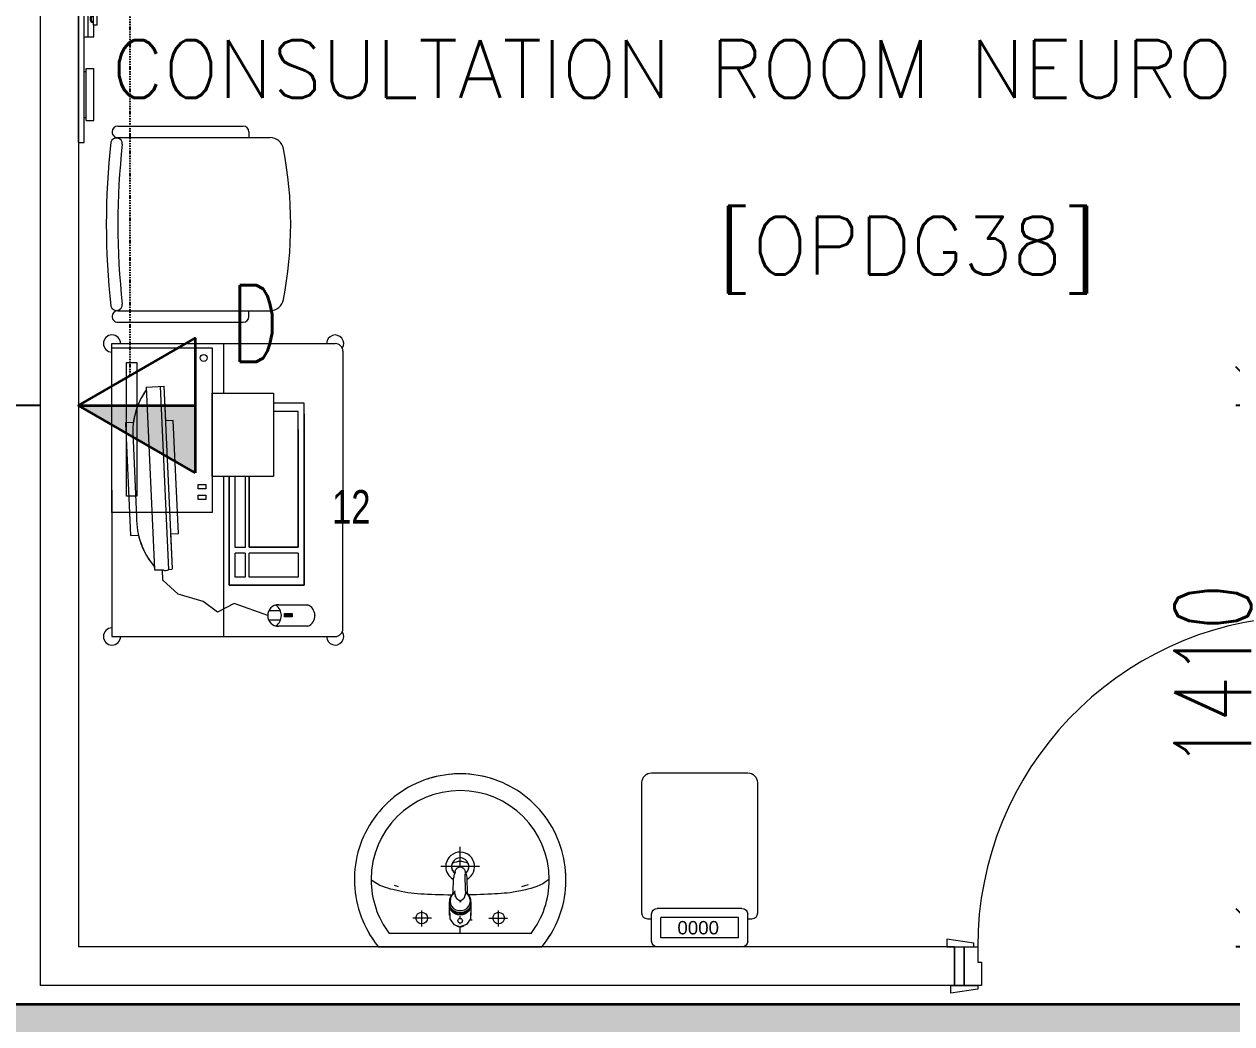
# Model space of a CAD drawing. Header units: inches. Extents: x -12418 to 57169, y -29325 to 19878.
# Drawn here: x 37808 to 40947, y -7047 to -4448 of the extents above; entities that cross this region are included whole.
import ezdxf

# ---------------------------------------------------------------- set-up
doc = ezdxf.new("R2010")
doc.units = ezdxf.units.IN
doc.header["$LTSCALE"] = 25
doc.header["$MEASUREMENT"] = 0
doc.linetypes.add('DASHDOT', pattern=[25.4, 12.7, -6.35, 0, -6.35])
doc.layers.get('0').update_dxf_attribs({"color": 8})
doc.layers.get('Defpoints').update_dxf_attribs({"color": 8})
for name, color, linetype, lineweight in [('00-Ground Floor$0$72_EGR_BASE_TEXT', 252, 'Continuous', 5), ('00-Ground Floor$0$72_EGR_EQP_TAG', 142, 'Continuous', 5), ('00-Ground Floor$0$LOADING', 253, 'Continuous', 5), ('00-Ground Floor$0$P-SANR-FIXT', 6, 'Continuous', 18), ('00-Ground Floor$0$P-SANR-FIXT-1', 6, 'Continuous', 13), ('00-Ground Floor$0$Walls', 251, 'Continuous', 5), ('00-Ground Floor$0$Wooden Joinery', 251, 'Continuous', 5), ('E-LITE-CLNG-CNDT', 6, 'DASHDOT', 35), ('T-CABL-TRAY', 60, 'Continuous', 35), ('T-DATA-CLNG-COND', 51, 'DASHDOT', 25), ('T-DATA-DEVC-TYPE', 2, 'Continuous', 25), ('T-DATA-DIM', 251, 'DASHDOT', 25), ('T-DATA-WALL @ 100', 33, 'Continuous', 35)]:
    doc.layers.add(name, color=color, linetype=linetype, lineweight=lineweight)
doc.styles.add('00-Ground Floor$0$SIMPLEX', font='SIMPLEX.shx', dxfattribs={"height": 150})
doc.styles.add('00-Ground Floor$0$Standard', font='arial.ttf')
doc.styles.add('00-Ground Floor$0$X3G_ENTITY_257CFD', font='swisscl.ttf', dxfattribs={"height": 200})
doc.styles.add('DC_Simplex', font='SIMPLEX.shx', dxfattribs={"width": 0.7})
doc.dimstyles.new('DevCad-MM', dxfattribs={"dimscale": 0.01, "dimtxt": 2, "dimasz": 2, "dimexe": 1, "dimexo": 1, "dimgap": 0.6, "dimtad": 1, "dimdec": 0, "dimrnd": 10, "dimzin": 1, "dimdsep": 46, "dimtxsty": 'DC_Simplex', "dimblk1": 'OBLIQUE', "dimblk2": 'OBLIQUE', "dimsah": 1, "dimcen": 3, "dimclrd": 256, "dimclre": 256, "dimclrt": 45, "dimadec": 0, "dimazin": 0, "dimtfac": 1, "dimtdec": 0, "dimtix": 1, "dimtmove": 2, "dimatfit": 2, "dimldrblk": 'OBLIQUE', "dimfxl": 1, "dimtolj": 1, "dimtzin": 0, "dimarcsym": 0})

# ---------------------------------------------------------------- blocks, each defined once
blk = doc.blocks.new('00-Ground Floor$0$A$C72370EFE')
at = {"layer": '00-Ground Floor$0$Wooden Joinery'}
for p, q in [((-0.01, -0.03), (-0.01, -0.07)), ((0, -0.03), (-0.01, -0.03)), ((0.04, -0.03), (0.05, -0.03)), ((0.05, -0.03), (0.05, -0.07)), ((-0.01, -0.04), (-0.02, -0.04)), ((-0.01, -0.06), (-0.02, -0.06)), ((0.05, -0.04), (0.06, -0.04)), ((0.05, -0.06), (0.06, -0.06)), ((-0.05, -0.07), (-0.05, -0.16)), ((-0.03, -0.07), (-0.03, -0.16)), ((0, -0.07), (-0.01, -0.07)), ((0.04, -0.07), (0.05, -0.07)), ((0.07, -0.07), (0.07, -0.16)), ((0.09, -0.07), (0.09, -0.16)), ((-0.01, -0.17), (-0.02, -0.17)), ((-0.01, -0.17), (-0.01, -0.19)), ((0.05, -0.17), (0.06, -0.17)), ((0.05, -0.17), (0.05, -0.19)), ((-0.01, -0.19), (-0.02, -0.19)), ((0.05, -0.19), (0.06, -0.19))]:
    blk.add_line(p, q, dxfattribs=at)
for centre, radius, start, end in [((-0.02, -0.07), 0.03, 90, 180), ((-0.02, -0.07), 0.01, 90, 180), ((0.06, -0.07), 0.03, 0, 90), ((0.06, -0.07), 0.01, 0, 90), ((-0.02, -0.16), 0.03, 180, 270), ((-0.02, -0.16), 0.01, 180, 270), ((0.06, -0.16), 0.01, 270, 0), ((0.06, -0.16), 0.03, 270, 0)]:
    blk.add_arc(centre, radius, start, end, dxfattribs=at)
blk = doc.blocks.new('00-Ground Floor$0$A$C5DAD61B4')
at = {"layer": '00-Ground Floor$0$Wooden Joinery'}
for points in [[(80, 959.1), (80, 969.1), (10, 979.1), (10, 959.1)], [(940, 959.1), (940, 969.1), (1010, 979.1), (1010, 959.1)], [(70, 859.1), (70, 849.1), (0, 839.1), (0, 859.1)], [(120, 859.1), (120, 0), (80, 0), (80, 859.1)], [(950, 859.1), (950, 849.1), (1020, 839.1), (1020, 859.1)]]:
    blk.add_lwpolyline(points, close=True, dxfattribs=at)
for points in [[(45, 859.1), (45, 959.1), (20, 959.1), (20, 859.1), (45, 859.1)], [(45, 859.1), (80, 859.1), (80, 899.1), (90, 899.1), (90, 959.1), (45, 959.1), (45, 859.1)], [(975, 859.1), (940, 859.1), (940, 899.1), (930, 899.1), (930, 959.1), (975, 959.1), (975, 859.1)], [(975, 859.1), (975, 959.1), (1000, 959.1), (1000, 859.1), (975, 859.1)]]:
    blk.add_lwpolyline(points, dxfattribs=at)
blk.add_arc((80, 859.1), 860, 272.666, 0, dxfattribs=at)
at = {"layer": '00-Ground Floor$0$Wooden Joinery', "xscale": 999.9999999998854, "yscale": 999.9999999998854, "zscale": 999.9999999998854, "rotation": 180}
blk.add_blockref('00-Ground Floor$0$A$C72370EFE', (120, 0), dxfattribs=at)
blk = doc.blocks.new('00-Ground Floor$0$GF21016-P')
at = {"layer": '00-Ground Floor$0$LOADING', "extrusion": (-1.24384e-09, -1.20261e-09, -1)}
for p, q in [((0.0128, 0.0179), (0.0128, 0.4136)), ((0.4628, 0.0179), (0.4628, 0.4136)), ((-0.0022, 0.3585), (0.0128, 0.3585)), ((0.4778, 0.3585), (0.4628, 0.3585)), ((-0.0172, 0.0179), (-0.0172, 0.3435)), ((0.4928, 0.0179), (0.4928, 0.3435)), ((0.4778, 0.0029), (0.4778, 0.0029))]:
    blk.add_line(p, q, dxfattribs=at)
for centre, radius, start, end in [((-0.2378, -0.5362), 1.0036, 78.7568, 101.2432), ((-0.0478, 0.4136), 0.035, 0, 80.6557), ((-0.4278, 0.4136), 0.035, 99.3443, 180), ((0.0022, 0.3435), 0.015, 0, 90), ((-0.4778, 0.3435), 0.015, 90, 180), ((0.0022, 0.0179), 0.015, 270, 0), ((0.0022, 0.0179), 0.015, 180, 270), ((-0.0284, 0.0145), 0.015, 284.3864, 95.5209), ((-0.2378, 1.8734), 1.8855, 263.5119, 276.4881), ((-0.2378, 1.8928), 1.8749, 263.6341, 276.3659), ((-0.4471, 0.0145), 0.015, 84.4791, 255.6136), ((-0.4778, 0.0179), 0.015, 270, 0), ((-0.4778, 0.0179), 0.015, 180, 270)]:
    blk.add_arc(centre, radius, start, end, dxfattribs=at)
blk = doc.blocks.new('00-Ground Floor$0$FP_138-161_A_00_GFL_-0_080_Einreichung_Grundrisse_100')
at = {"layer": '00-Ground Floor$0$P-SANR-FIXT'}
blk.add_line((-0.0044, -0.0019), (-0.0045, -0.0021), dxfattribs=at)
at = {"layer": '00-Ground Floor$0$P-SANR-FIXT', "flags": 128}
blk.add_lwpolyline([(-0.0057, -0.0037), (-0.0058, -0.0039), (-0.006, -0.004)], dxfattribs=at)
blk = doc.blocks.new('00-Ground Floor$0$FP_139-161_A_00_GFL_-0_080_Einreichung_Grundrisse_100')
at = {"layer": '00-Ground Floor$0$P-SANR-FIXT'}
blk.add_line((0.0045, -0.0022), (0.0044, -0.002), dxfattribs=at)
at = {"layer": '00-Ground Floor$0$P-SANR-FIXT', "flags": 128}
blk.add_lwpolyline([(0.006, -0.004), (0.0059, -0.0039), (0.0057, -0.0038)], dxfattribs=at)
blk = doc.blocks.new('00-Ground Floor$0$IS_Ceraplus_B8204_BIM_BG _1_ - B8204AA - CERAPLUS single lever basin mixer with pop-up waste-V137-161_A_00_GFL_-0_080_Einreichung_Grundrisse_100')
at = {"layer": '00-Ground Floor$0$P-SANR-FIXT-1'}
h = blk.add_hatch(dxfattribs=at)
h.set_pattern_fill('FP_26', color=256, style=0, pattern_type=2)
h.set_pattern_definition([(225, (0.009, 0), (0.010607, -0.010607), []), (315, (0.009, 0), (0.010607, 0.010607), [])])
h.paths.add_polyline_path([(0.0056, -0.002), (0.0058, -0.0024), (0.0058, -0.0021)])
h.paths.add_polyline_path([(0.007, -0.0039), (0.0088, -0.0045), (0.0084, -0.0043)])
at = {"layer": '00-Ground Floor$0$LOADING'}
for p, q in [((-0.028, 0), (-0.028, -0.0281)), ((-0.0262, -0.0282), (-0.0263, -0.0287)), ((0.0263, -0.0287), (0.0262, -0.0282)), ((0.0262, -0.0293), (0.0263, -0.0287)), ((0.028, -0.0281), (0.028, 0)), ((-0.0274, -0.0337), (-0.0271, -0.0392)), ((-0.0137, -0.0512), (-0.0129, -0.0517)), ((0.0124, -0.052), (0.0133, -0.0515)), ((0.0185, -0.0618), (0.019, -0.0539)), ((0.019, -0.0539), (0.0188, -0.0561)), ((0.0271, -0.0392), (0.0274, -0.0337)), ((0.014, -0.0647), (0.0133, -0.1077))]:
    blk.add_line(p, q, dxfattribs=at)
at = {"layer": '00-Ground Floor$0$LOADING', "flags": 128}
for points in [[(-0.0272, -0.0069), (-0.0266, 0.009), (-0.0165, 0.0236), (0, 0.0291)], [(0.0272, -0.0069), (0.0266, 0.009), (0.0165, 0.0236), (0, 0.0291)], [(-0.0176, -0.0568), (-0.0224, -0.0513), (-0.0254, -0.0448), (-0.0264, -0.0376), (-0.0253, -0.0305), (-0.0222, -0.024), (-0.0172, -0.0186), (-0.0109, -0.0147), (-0.0037, -0.0127), (0.0037, -0.0127), (0.0109, -0.0147), (0.0172, -0.0186), (0.0222, -0.024), (0.0253, -0.0305), (0.0264, -0.0376), (0.0254, -0.0448), (0.0224, -0.0513), (0.0176, -0.0568)], [(-0.0271, -0.0393), (-0.027, -0.0403), (-0.0269, -0.0414), (-0.0267, -0.0424), (-0.0265, -0.0434), (-0.0262, -0.0444), (-0.0259, -0.0454), (-0.0255, -0.0464), (-0.0252, -0.0474), (-0.0247, -0.0484), (-0.0243, -0.0493), (-0.0238, -0.0502), (-0.0232, -0.0511), (-0.0226, -0.052), (-0.022, -0.0529), (-0.0214, -0.0537), (-0.0207, -0.0545), (-0.0199, -0.0553), (-0.0192, -0.0561), (-0.0184, -0.0568), (-0.0176, -0.0575), (-0.0173, -0.0577)], [(-0.019, -0.0539), (-0.0185, -0.0615), (-0.0185, -0.0618)], [(-0.0162, -0.0579), (-0.0156, -0.058), (-0.0151, -0.0581), (-0.0146, -0.0583), (-0.0142, -0.0586), (-0.0139, -0.0588), (-0.0138, -0.0591)], [(-0.0138, -0.0591), (-0.0139, -0.0612), (-0.014, -0.0633)], [(0.0138, -0.0591), (0.0139, -0.0588), (0.0142, -0.0586), (0.0146, -0.0583), (0.0151, -0.0581), (0.0156, -0.058), (0.0162, -0.0579)], [(0.014, -0.0633), (0.0139, -0.0612), (0.0138, -0.0591)], [(0.0171, -0.0578), (0.0174, -0.0575), (0.0176, -0.0568)], [(0.0173, -0.0577), (0.0181, -0.057), (0.0189, -0.0563), (0.0197, -0.0556), (0.0204, -0.0548), (0.0211, -0.054), (0.0218, -0.0532), (0.0224, -0.0523), (0.023, -0.0514), (0.0236, -0.0505), (0.0241, -0.0496), (0.0246, -0.0487), (0.025, -0.0477), (0.0254, -0.0467), (0.0258, -0.0458), (0.0261, -0.0448), (0.0264, -0.0437), (0.0266, -0.0427), (0.0268, -0.0417), (0.027, -0.0407), (0.0271, -0.0396), (0.0271, -0.0393)], [(-0.0181, -0.0728), (-0.0177, -0.083), (-0.0172, -0.0938)], [(0.0172, -0.0938), (0.0177, -0.083), (0.0181, -0.0728)], [(0.0184, -0.0651), (0.0184, -0.0652), (0.0184, -0.0652), (0.0184, -0.0652), (0.0184, -0.0654), (0.0184, -0.0655)], [(-0.0129, -0.1142), (-0.0124, -0.1161), (-0.0118, -0.1179), (-0.0109, -0.1197), (-0.0098, -0.1214), (-0.0084, -0.123), (-0.0067, -0.1244), (-0.0047, -0.1255), (-0.0025, -0.1263), (0, -0.1266)], [(0, -0.1266), (0.0025, -0.1263), (0.0047, -0.1255), (0.0067, -0.1244), (0.0084, -0.123), (0.0098, -0.1214), (0.0109, -0.1197), (0.0118, -0.1179), (0.0124, -0.1161), (0.0129, -0.1142)]]:
    blk.add_lwpolyline(points, dxfattribs=at)
at = {"layer": '00-Ground Floor$0$LOADING'}
for centre, radius, start, end in [((0, 0.0135), 0.00603, 0, 180), ((0, 0.0135), 0.00603, 180, 0), ((-0.009, 0), 0.005, 300, 315), ((0.009, 0), 0.005, 225, 240)]:
    blk.add_arc(centre, radius, start, end, dxfattribs=at)
for centre, major_axis, start_param, end_param in [((0, -0.0281), (-0.028, 0), 4.712389, 6.47291), ((0, -0.0287), (0.0267, 0), 1.570796, 3.036556), ((0, -0.0287), (0.0263, 0), 2.625648, 2.791756), ((0, -0.0287), (-0.0263, 0), 4.712389, 5.759587), ((0, -0.0281), (0.028, 0), 6.093357, 7.853982), ((0, -0.0287), (0.0267, 0), 0.105099, 1.570796), ((0, -0.0287), (0.0262, 0), 0.523599, 1.570796), ((0, -0.0287), (0.0262, 0), 0.349919, 0.515945), ((0, -0.0321), (0.0275, 0), 3.141823, 3.202701), ((0, -0.0321), (0.0275, 0), 3.239313, 3.439417), ((0, -0.0281), (0.028, 0), 3.371221, 3.483334), ((0, -0.0312), (0.0248, 0), 4.111947, 4.191073), ((0, -0.0281), (0.028, 0), 4.202431, 4.259552), ((0, -0.0287), (0.0263, 0), 4.169225, 4.2325), ((0, -0.0281), (0.028, 0), 5.172057, 5.222265), ((0, -0.0287), (0.0267, 0), 6.059374, 6.108652), ((0, -0.0321), (0.0275, 0), 5.985527, 6.185455), ((0, -0.0281), (0.028, 0), 5.94107, 6.05344), ((0, -0.0321), (0.0275, 0), 6.222066, 6.282955)]:
    blk.add_ellipse(centre, major_axis=major_axis, ratio=0.961262, start_param=start_param, end_param=end_param, dxfattribs=at)
for points, knots in [([(-0.0215, -0.0162), (-0.0216, -0.0163), (-0.0219, -0.0167), (-0.0227, -0.0177), (-0.0238, -0.0192), (-0.0249, -0.0211), (-0.0258, -0.0231), (-0.0266, -0.0253), (-0.0273, -0.0282), (-0.0275, -0.0305), (-0.0275, -0.0321)], [0.7859035, 0.7859035, 0.7859035, 0.7859035, 0.7916667, 0.8055556, 0.8333333, 0.8611111, 0.8888889, 0.9166667, 0.9444444, 1, 1, 1, 1]), ([(0.021, -0.0157), (0.0208, -0.0154), (0.0203, -0.0149), (0.0192, -0.0139), (0.0177, -0.0127), (0.0161, -0.0117), (0.0148, -0.0109), (0.0138, -0.0104), (0.0127, -0.0099), (0.0113, -0.0093), (0.0087, -0.0084), (0.0048, -0.0075), (0, -0.0071), (-0.0048, -0.0075), (-0.0087, -0.0084), (-0.0113, -0.0093), (-0.0127, -0.0099), (-0.0138, -0.0104), (-0.0148, -0.0109), (-0.0161, -0.0117), (-0.0177, -0.0127), (-0.0191, -0.0139), (-0.0202, -0.0149), (-0.0208, -0.0154), (-0.021, -0.0157)], [0.2222222, 0.2222222, 0.2222222, 0.2222222, 0.2361111, 0.25, 0.2777778, 0.3055556, 0.3194444, 0.3333333, 0.3472222, 0.3611111, 0.3888889, 0.4444444, 0.5, 0.5555556, 0.6111111, 0.6388889, 0.6527778, 0.6666667, 0.6805556, 0.6944444, 0.7222222, 0.75, 0.7638889, 0.7777778, 0.7777778, 0.7777778, 0.7777778]), ([(0.0275, -0.0321), (0.0275, -0.0305), (0.0273, -0.0282), (0.0266, -0.0253), (0.0258, -0.0231), (0.0249, -0.0211), (0.0238, -0.0192), (0.0227, -0.0177), (0.0219, -0.0167), (0.0216, -0.0163), (0.0215, -0.0162)], [0, 0, 0, 0, 0.0555556, 0.0833333, 0.1111111, 0.1388889, 0.1666667, 0.1944444, 0.2083333, 0.2142181, 0.2142181, 0.2142181, 0.2142181]), ([(-0.0188, -0.0538), (-0.0188, -0.0547), (-0.0186, -0.0582), (-0.0185, -0.0619), (-0.0184, -0.0646)], [0.6724021, 0.6724021, 0.6724021, 0.6724021, 0.75, 1, 1, 1, 1]), ([(-0.0162, -0.0579), (-0.0162, -0.0578), (-0.0163, -0.0578), (-0.0165, -0.0577), (-0.0166, -0.0575), (-0.0167, -0.0574), (-0.0169, -0.0573), (-0.017, -0.0572), (-0.0172, -0.0571), (-0.0173, -0.057), (-0.0175, -0.0569), (-0.0176, -0.0568)], [0, 0, 0, 0, 0.1, 0.2, 0.3, 0.4, 0.5, 0.6, 0.7, 0.8, 1, 1, 1, 1]), ([(-0.0148, -0.0587), (-0.015, -0.0586), (-0.0159, -0.0583), (-0.0167, -0.058), (-0.0172, -0.0578)], [0.8, 0.8, 0.8, 0.8, 0.85, 1, 1, 1, 1]), ([(0, -0.0378), (-0.0005, -0.038), (-0.0012, -0.0384), (-0.0021, -0.0389), (-0.0028, -0.0393), (-0.0035, -0.0397), (-0.0042, -0.04), (-0.0049, -0.0405), (-0.0055, -0.0409), (-0.0061, -0.0414), (-0.0067, -0.0419), (-0.0072, -0.0424), (-0.0078, -0.0429), (-0.0083, -0.0435), (-0.0088, -0.0441), (-0.0092, -0.0446), (-0.0096, -0.0452), (-0.01, -0.0459), (-0.0103, -0.0466), (-0.0105, -0.0472), (-0.0107, -0.0477), (-0.0108, -0.0481), (-0.0109, -0.0484), (-0.0111, -0.0489), (-0.0114, -0.0497), (-0.0118, -0.0509), (-0.0122, -0.0521), (-0.0124, -0.053), (-0.0126, -0.0537), (-0.0128, -0.0544), (-0.0129, -0.0552), (-0.0131, -0.0559), (-0.0132, -0.0566), (-0.0134, -0.0572), (-0.0136, -0.0581), (-0.0137, -0.0587), (-0.0138, -0.0591)], [0, 0, 0, 0, 0.055556, 0.083333, 0.111111, 0.138889, 0.166667, 0.194444, 0.222222, 0.25, 0.277778, 0.305556, 0.333333, 0.361111, 0.388889, 0.416667, 0.444444, 0.472222, 0.5, 0.527778, 0.541667, 0.555556, 0.569444, 0.583333, 0.611111, 0.666667, 0.722222, 0.75, 0.777778, 0.805556, 0.833333, 0.861111, 0.888889, 0.916667, 0.944444, 1, 1, 1, 1]), ([(0, -0.0357), (-0.0006, -0.0357), (-0.0013, -0.0357), (-0.002, -0.0357), (-0.0022, -0.0357)], [0, 0, 0, 0, 0.1, 0.1298359, 0.1298359, 0.1298359, 0.1298359]), ([(0.0022, -0.0357), (0.002, -0.0357), (0.0013, -0.0357), (0.0006, -0.0357), (0, -0.0357)], [0.8701578, 0.8701578, 0.8701578, 0.8701578, 0.9, 1, 1, 1, 1]), ([(0.0138, -0.0591), (0.0137, -0.0587), (0.0136, -0.0581), (0.0134, -0.0572), (0.0132, -0.0566), (0.0131, -0.0559), (0.0129, -0.0552), (0.0128, -0.0544), (0.0126, -0.0537), (0.0124, -0.053), (0.0122, -0.0521), (0.0118, -0.0509), (0.0114, -0.0497), (0.0111, -0.0489), (0.0109, -0.0484), (0.0108, -0.0481), (0.0107, -0.0477), (0.0105, -0.0472), (0.0103, -0.0466), (0.01, -0.0459), (0.0096, -0.0452), (0.0092, -0.0446), (0.0088, -0.0441), (0.0083, -0.0435), (0.0078, -0.0429), (0.0072, -0.0424), (0.0067, -0.0419), (0.0061, -0.0414), (0.0055, -0.0409), (0.0049, -0.0405), (0.0042, -0.04), (0.0035, -0.0397), (0.0028, -0.0393), (0.0021, -0.0389), (0.0012, -0.0384), (0.0005, -0.038), (0, -0.0378)], [0, 0, 0, 0, 0.055556, 0.083333, 0.111111, 0.138889, 0.166667, 0.194444, 0.222222, 0.25, 0.277778, 0.333333, 0.388889, 0.416667, 0.430556, 0.444444, 0.458333, 0.472222, 0.5, 0.527778, 0.555556, 0.583333, 0.611111, 0.638889, 0.666667, 0.694444, 0.722222, 0.75, 0.777778, 0.805556, 0.833333, 0.861111, 0.888889, 0.916667, 0.944444, 1, 1, 1, 1]), ([(0.0141, -0.0613), (0.0141, -0.0611), (0.0143, -0.0608), (0.0145, -0.0604), (0.0148, -0.06), (0.0151, -0.0596), (0.0153, -0.0594), (0.0155, -0.0592), (0.0156, -0.059), (0.0158, -0.0588), (0.016, -0.0587), (0.0163, -0.0585), (0.0165, -0.0583), (0.0166, -0.0582)], [0.3333333, 0.3333333, 0.3333333, 0.3333333, 0.4166667, 0.5, 0.5833333, 0.6666667, 0.7083333, 0.75, 0.7916667, 0.8333333, 0.875, 0.9166667, 1, 1, 1, 1]), ([(0.0176, -0.0568), (0.0175, -0.0569), (0.0173, -0.057), (0.0172, -0.0571), (0.017, -0.0572), (0.0169, -0.0573), (0.0167, -0.0574), (0.0166, -0.0575), (0.0165, -0.0577), (0.0163, -0.0578), (0.0162, -0.0578), (0.0162, -0.0579)], [0, 0, 0, 0, 0.2, 0.3, 0.4, 0.5, 0.6, 0.7, 0.8, 0.9, 1, 1, 1, 1]), ([(0.0184, -0.0646), (0.0185, -0.0619), (0.0186, -0.0582), (0.0188, -0.0547), (0.0188, -0.0538)], [0, 0, 0, 0, 0.25, 0.3275586, 0.3275586, 0.3275586, 0.3275586]), ([(-0.0131, -0.1116), (-0.0132, -0.1115), (-0.0135, -0.1109), (-0.0141, -0.1099), (-0.0147, -0.1086), (-0.0153, -0.1072), (-0.0159, -0.1053), (-0.0167, -0.1021), (-0.0171, -0.0992), (-0.0171, -0.0973)], [0.4856715, 0.4856715, 0.4856715, 0.4856715, 0.5, 0.55, 0.6, 0.65, 0.7, 0.8, 1, 1, 1, 1]), ([(-0.0132, -0.1091), (-0.0132, -0.1096), (-0.0132, -0.1103), (-0.0132, -0.1111), (-0.0132, -0.1115), (-0.0132, -0.1118), (-0.0131, -0.1122), (-0.0131, -0.1125), (-0.0131, -0.1128), (-0.0131, -0.1131), (-0.013, -0.1134), (-0.013, -0.1138), (-0.0129, -0.1141), (-0.0129, -0.1142)], [0.2, 0.2, 0.2, 0.2, 0.4, 0.5, 0.55, 0.6, 0.65, 0.7, 0.75, 0.8, 0.85, 0.9, 1, 1, 1, 1]), ([(0.0129, -0.1142), (0.0129, -0.1141), (0.013, -0.1138), (0.013, -0.1134), (0.0131, -0.1131), (0.0131, -0.1128), (0.0131, -0.1125), (0.0131, -0.1122), (0.0132, -0.1118), (0.0132, -0.1115), (0.0132, -0.1111), (0.0132, -0.1103), (0.0132, -0.1096), (0.0132, -0.1091)], [0, 0, 0, 0, 0.1, 0.15, 0.2, 0.25, 0.3, 0.35, 0.4, 0.45, 0.5, 0.6, 0.8, 0.8, 0.8, 0.8]), ([(0.0131, -0.1116), (0.0133, -0.1113), (0.0137, -0.1106), (0.0142, -0.1096), (0.0147, -0.1084), (0.0153, -0.1072), (0.0159, -0.1053), (0.0167, -0.1021), (0.0171, -0.0992), (0.0171, -0.0973)], [-0.5143371, -0.5143371, -0.5143371, -0.5143371, -0.475, -0.4375, -0.4, -0.35, -0.3, -0.2, 0, 0, 0, 0])]:
    blk.add_open_spline(points, degree=3, knots=knots, dxfattribs=at)
for points in [[(-0.0172, -0.0578), (-0.0171, -0.0578), (-0.0169, -0.058), (-0.0167, -0.0581), (-0.0166, -0.0582)], [(-0.0162, -0.0579), (-0.0162, -0.0579), (-0.0164, -0.0581), (-0.0165, -0.0582), (-0.0166, -0.0583), (-0.0166, -0.0582), (-0.0166, -0.0582)], [(-0.0166, -0.0582), (-0.0163, -0.0585), (-0.0156, -0.059), (-0.0148, -0.0599), (-0.0142, -0.0609), (-0.0139, -0.0617), (-0.0138, -0.0621)], [(0.0172, -0.0578), (0.0168, -0.0579), (0.0158, -0.0583), (0.0147, -0.0587), (0.0141, -0.059)], [(0.0166, -0.0582), (0.0166, -0.0582), (0.0166, -0.0583), (0.0165, -0.0582), (0.0164, -0.0581), (0.0162, -0.0579), (0.0162, -0.0579)], [(0.0166, -0.0582), (0.0167, -0.0582), (0.0168, -0.0581), (0.0169, -0.058), (0.0169, -0.058)], [(0.0169, -0.058), (0.017, -0.0579), (0.0171, -0.0579), (0.0171, -0.0578)], [(-0.0184, -0.0646), (-0.0183, -0.0659), (-0.0182, -0.0684), (-0.0181, -0.0709), (-0.0181, -0.0721)], [(-0.0172, -0.0938), (-0.0172, -0.0944), (-0.0172, -0.0956), (-0.0171, -0.0967), (-0.0171, -0.0973)], [(-0.014, -0.0633), (-0.014, -0.0633), (-0.014, -0.0633), (-0.014, -0.0633)], [(-0.014, -0.0646), (-0.014, -0.0644), (-0.014, -0.064), (-0.014, -0.0635), (-0.014, -0.0633)], [(0.014, -0.0633), (0.014, -0.0633), (0.014, -0.0633), (0.014, -0.0633)], [(0.014, -0.0633), (0.014, -0.0635), (0.014, -0.064), (0.014, -0.0644), (0.014, -0.0647)], [(0.0171, -0.0973), (0.0171, -0.0967), (0.0172, -0.0956), (0.0172, -0.0944), (0.0172, -0.0938)], [(0.0181, -0.0721), (0.0181, -0.0709), (0.0182, -0.0684), (0.0183, -0.0659), (0.0184, -0.0646)]]:
    blk.add_open_spline(points, degree=3, dxfattribs=at)
for name in ['00-Ground Floor$0$FP_138-161_A_00_GFL_-0_080_Einreichung_Grundrisse_100', '00-Ground Floor$0$FP_139-161_A_00_GFL_-0_080_Einreichung_Grundrisse_100']:
    blk.add_blockref(name, (0, 0), dxfattribs=at)
blk = doc.blocks.new('00-Ground Floor$0$_100_WB_KER_REN_55x45x18 - _100_WB_KER_REN_55x45x18-V63-161_A_00_GFL_-0_080_Einreichung_Grundrisse_100')
at = {"layer": '00-Ground Floor$0$LOADING'}
for p, q in [((-0.2075, 0.225), (-0.2075, 0.2227)), ((0.2074, 0.225), (-0.2074, 0.225)), ((0.2075, 0.2227), (0.2075, 0.225)), ((-0.1855, 0.1899), (0.1855, 0.1899)), ((0, 0.1899), (0, 0.1724)), ((-0.1, 0.172), (-0.1, 0.1303)), ((0, 0.1656), (0, 0.1628)), ((0.1, 0.172), (0.1, 0.1303)), ((-0.0744, 0.15), (-0.1234, 0.15)), ((-0.0259, 0.155), (-0.0315, 0.155)), ((0, 0.1509), (0, 0.1454)), ((0, 0.1422), (0, 0.1399)), ((0.026, 0.155), (0.0248, 0.155)), ((0.0744, 0.15), (0.1234, 0.15)), ((-0.1763, 0.0637), (-0.1598, 0.0692)), ((0.1605, 0.0691), (0.1707, 0.0656)), ((-0.05, 0.0161), (0.05, 0.0161)), ((0, 0.0168), (0, -0.0348))]:
    blk.add_line(p, q, dxfattribs=at)
at = {"layer": '00-Ground Floor$0$LOADING', "flags": 128}
for points in [[(-0.2121, 0.225), (-0.219, 0.2164), (-0.2254, 0.2075), (-0.2316, 0.1983), (-0.2373, 0.189), (-0.2427, 0.1794), (-0.2476, 0.1696), (-0.2522, 0.1596), (-0.2564, 0.1494), (-0.2602, 0.1391), (-0.2635, 0.1286), (-0.2665, 0.118), (-0.269, 0.1073), (-0.271, 0.0965), (-0.2727, 0.0856), (-0.2739, 0.0747), (-0.2747, 0.0637), (-0.275, 0.0527), (-0.275, 0.05)], [(0.275, 0.05), (0.2748, 0.061), (0.2741, 0.072), (0.273, 0.0829), (0.2715, 0.0938), (0.2695, 0.1046), (0.2671, 0.1154), (0.2643, 0.126), (0.261, 0.1365), (0.2574, 0.1469), (0.2533, 0.1571), (0.2488, 0.1671), (0.2439, 0.177), (0.2387, 0.1866), (0.233, 0.1961), (0.227, 0.2053), (0.2206, 0.2142), (0.2138, 0.2229), (0.2121, 0.225)], [(-0.275, 0.05), (-0.2748, 0.039), (-0.2741, 0.028), (-0.273, 0.0171), (-0.2715, 0.0062), (-0.2695, -0.0046), (-0.2671, -0.0154), (-0.2643, -0.026), (-0.261, -0.0365), (-0.2574, -0.0469), (-0.2533, -0.0571), (-0.2488, -0.0671), (-0.2439, -0.077), (-0.2387, -0.0866), (-0.233, -0.0961), (-0.227, -0.1053), (-0.2206, -0.1142), (-0.2138, -0.1229), (-0.2067, -0.1313), (-0.1993, -0.1395), (-0.1916, -0.1473), (-0.1836, -0.1548), (-0.1752, -0.162), (-0.1666, -0.1688), (-0.1577, -0.1753), (-0.1486, -0.1814), (-0.1392, -0.1872), (-0.1296, -0.1925), (-0.1198, -0.1975), (-0.1098, -0.2021), (-0.0996, -0.2063), (-0.0893, -0.2101), (-0.0788, -0.2135), (-0.0682, -0.2164), (-0.0575, -0.2189), (-0.0467, -0.221), (-0.0359, -0.2227), (-0.0249, -0.2239), (-0.014, -0.2246), (-0.003, -0.225), (0.008, -0.2249), (0.019, -0.2243), (0.03, -0.2234), (0.0409, -0.2219), (0.0517, -0.2201), (0.0625, -0.2178), (0.0731, -0.2151), (0.0837, -0.212), (0.0941, -0.2084), (0.1043, -0.2044), (0.1144, -0.2001), (0.1243, -0.1953), (0.1341, -0.1901), (0.1436, -0.1846), (0.1528, -0.1786), (0.1618, -0.1723), (0.1706, -0.1657), (0.1791, -0.1587), (0.1873, -0.1514), (0.1952, -0.1437), (0.2028, -0.1358), (0.21, -0.1275), (0.217, -0.119), (0.2236, -0.1101), (0.2298, -0.1011), (0.2356, -0.0918), (0.2411, -0.0822), (0.2462, -0.0725), (0.2509, -0.0625), (0.2552, -0.0524), (0.2591, -0.0421), (0.2626, -0.0317), (0.2656, -0.0211), (0.2683, -0.0104), (0.2705, 0.0003), (0.2722, 0.0112), (0.2736, 0.0221), (0.2745, 0.0331), (0.2749, 0.0441), (0.275, 0.05)]]:
    blk.add_lwpolyline(points, dxfattribs=at)
at = {"layer": '00-Ground Floor$0$LOADING'}
for centre in [(-0.1, 0.15), (0.1, 0.15)]:
    blk.add_circle(centre, 0.015, dxfattribs=at)
for centre, radius, start, end in [((0, 0.05), 0.275, 140.4788, 141.2381), ((0, 0.05), 0.275, 38.7619, 39.5212), ((0, 0.05), 0.275, 145.9324, 150.3591), ((0, 0.05), 0.2315, 142.8209, 180), ((0, 0.05), 0.2315, 0, 37.1791), ((0, 0.05), 0.275, 29.6409, 34.0676), ((0, 0.155), 0.0175, 54.0899, 125.9101), ((0, 0.155), 0.0175, 68.869, 83.8798), ((0, 0.155), 0.0175, 251.9463, 258.2346), ((0, 0.05), 0.275, 180, 183.6225), ((0, 0.05), 0.2315, 180, 0), ((0, 0.0161), 0.0375, 117.1305, 0), ((0, 0.0161), 0.0225, 129.5025, 0), ((0, 0.0161), 0.0225, 0, 51.4286), ((0, 0.0161), 0.0375, 0, 61.4146), ((0, 0.0161), 0.0225, 180, 193.3417), ((0, 0.0161), 0.0225, 197.0466, 201.508), ((0, 0.0161), 0.0225, 156.725, 162.0134), ((0, 0.05), 0.047, 243.4433, 296.5567), ((0, 0.0161), 0.0225, 138.0808, 143.3939), ((0, 0.0161), 0.0225, 36.616, 41.9265), ((0, 0.0161), 0.0225, 17.9887, 23.276), ((0, 0.0161), 0.0225, 338.492, 342.9534), ((0, 0.0161), 0.0225, 346.6583, 0), ((0, 0.05), 0.275, 307.6689, 312), ((0, 0.05), 0.275, 240, 245.6589), ((0, 0.05), 0.275, 252, 257.5535), ((0, 0.05), 0.275, 282.9241, 288), ((0, 0.05), 0.275, 264, 276)]:
    blk.add_arc(centre, radius, start, end, dxfattribs=at)
for points, knots in [([(-0.2074, 0.225), (-0.2078, 0.225), (-0.2086, 0.225), (-0.2095, 0.225), (-0.2102, 0.225), (-0.2106, 0.225), (-0.2109, 0.225), (-0.2111, 0.225), (-0.2114, 0.225), (-0.2116, 0.225), (-0.2118, 0.225), (-0.2119, 0.225), (-0.2119, 0.225)], [-1, -1, -1, -1, -0.8333333, -0.6666667, -0.5833333, -0.5, -0.4583333, -0.4166667, -0.3333333, -0.2916667, -0.25, -0.1666667, -0.1666667, -0.1666667, -0.1666667]), ([(0.2119, 0.225), (0.2119, 0.225), (0.2118, 0.225), (0.2116, 0.225), (0.2114, 0.225), (0.2111, 0.225), (0.2109, 0.225), (0.2106, 0.225), (0.2102, 0.225), (0.2095, 0.225), (0.2086, 0.225), (0.2078, 0.225), (0.2074, 0.225)], [-0.8333333, -0.8333333, -0.8333333, -0.8333333, -0.75, -0.7083333, -0.6666667, -0.5833333, -0.5416667, -0.5, -0.4166667, -0.3333333, -0.1666667, 0, 0, 0, 0]), ([(-0.0037, 0.1721), (-0.0046, 0.1719), (-0.0064, 0.1714), (-0.0081, 0.1705), (-0.009, 0.17)], [0.5653198, 0.5653198, 0.5653198, 0.5653198, 0.6111111, 0.6666667, 0.6666667, 0.6666667, 0.6666667]), ([(0.009, 0.17), (0.0086, 0.1703), (0.0077, 0.1708), (0.0059, 0.1715), (0.0046, 0.1719), (0.0037, 0.1721)], [0.3333333, 0.3333333, 0.3333333, 0.3333333, 0.3611111, 0.3888889, 0.4346482, 0.4346482, 0.4346482, 0.4346482]), ([(-0.2294, 0.0509), (-0.2103, 0.066), (-0.1431, 0.0839), (-0.1084, 0.0863), (-0.0496, 0.0893), (-0.0206, 0.0899)], [0.0392191, 0.0392191, 0.0392191, 0.0392191, 0.1715289, 0.4228457, 0.6475389, 0.6475389, 0.6475389, 0.6475389]), ([(0.0209, 0.0903), (0.0512, 0.0901), (0.1113, 0.0879), (0.1514, 0.0828), (0.2115, 0.0665), (0.2292, 0.052)], [0.7533082, 0.7533082, 0.7533082, 0.7533082, 0.9865548, 1.235629, 1.3638988, 1.3638988, 1.3638988, 1.3638988]), ([(-0.0141, 0.0337), (-0.0162, 0.0319), (-0.0207, 0.0267), (-0.0225, 0.02), (-0.0225, 0.0161)], [0.7144203, 0.7144203, 0.7144203, 0.7144203, 0.8333333, 1, 1, 1, 1]), ([(0.0225, 0.0161), (0.0225, 0.0187), (0.0216, 0.0239), (0.0182, 0.0298), (0.0152, 0.0327), (0.0141, 0.0337)], [0, 0, 0, 0, 0.1111111, 0.2222222, 0.285568, 0.285568, 0.285568, 0.285568])]:
    blk.add_open_spline(points, degree=3, knots=knots, dxfattribs=at)
for points in [[(-0.2075, 0.2227), (-0.2075, 0.2231), (-0.2075, 0.2235), (-0.2075, 0.2239)], [(0.2075, 0.2239), (0.2075, 0.2235), (0.2075, 0.2231), (0.2075, 0.2227)], [(-0.1852, 0.1899), (-0.1853, 0.1899), (-0.1854, 0.1899), (-0.1855, 0.1899)], [(0.1855, 0.1899), (0.1854, 0.1899), (0.1853, 0.1899), (0.1852, 0.1899)], [(-0.0009, 0.1725), (-0.0013, 0.1725), (-0.0018, 0.1724), (-0.0022, 0.1724)], [(0.0022, 0.1724), (0.0018, 0.1724), (0.0013, 0.1725), (0.0009, 0.1725)], [(-0.0225, 0.0161), (-0.0225, 0.0147), (-0.0222, 0.012), (-0.0215, 0.0093), (-0.021, 0.008)], [(0.021, 0.008), (0.0215, 0.0093), (0.0222, 0.012), (0.0225, 0.0147), (0.0225, 0.0161)]]:
    blk.add_open_spline(points, degree=3, dxfattribs=at)
at = {"layer": '00-Ground Floor$0$LOADING', "xscale": -1, "rotation": 5.088887490341627e-12}
blk.add_blockref('00-Ground Floor$0$IS_Ceraplus_B8204_BIM_BG _1_ - B8204AA - CERAPLUS single lever basin mixer with pop-up waste-V137-161_A_00_GFL_-0_080_Einreichung_Grundrisse_100', (0, 0.1434), dxfattribs=at)
blk = doc.blocks.new('00-Ground Floor$0$HF13461A-P')
at = {"layer": '00-Ground Floor$0$LOADING'}
for p, q in [((0.2579, 0.4503), (0.0379, 0.4503)), ((0.0229, 0.4353), (0.0229, 0.3653)), ((0.2493, 0.4266), (0.0466, 0.4266)), ((0.0466, 0.4266), (0.0466, 0.3739)), ((0.2493, 0.4266), (0.2493, 0.3739)), ((0.2729, 0.4353), (0.2729, 0.3653)), ((0.0229, 0.3778), (0.0129, 0.3778)), ((0.2829, 0.3778), (0.2729, 0.3778)), ((-0.0021, 0.3628), (-0.0021, 0.0228)), ((0.2579, 0.3503), (0.0379, 0.3503)), ((0.2493, 0.3739), (0.0466, 0.3739)), ((0.2979, 0.0228), (0.2979, 0.3628)), ((0.0229, -0.0022), (0.2729, -0.0022))]:
    blk.add_line(p, q, dxfattribs=at)
for centre, radius, start, end in [((0.0379, 0.4353), 0.015, 90, 180), ((0.2579, 0.4353), 0.015, 0, 90), ((0.0129, 0.3628), 0.015, 90, 180), ((0.2829, 0.3628), 0.015, 0, 90), ((0.0379, 0.3653), 0.015, 180, 270), ((0.2579, 0.3653), 0.015, 270, 0), ((0.0229, 0.0228), 0.025, 180, 270), ((0.2729, 0.0228), 0.025, 270, 0)]:
    blk.add_arc(centre, radius, start, end, dxfattribs=at)
at = {"layer": '00-Ground Floor$0$LOADING', "style": '00-Ground Floor$0$Standard'}
blk.add_text('0000', height=0.03477, dxfattribs=at).set_placement((0.0901, 0.3829))
blk = doc.blocks.new('00-Ground Floor$0$M.168.61.15')
at = {"layer": '00-Ground Floor$0$LOADING'}
for p, q in [((-10248.8, 19911.8), (-10248.8, 20292.7)), ((-10248.8, 20292.7), (-9668.8, 20292.7)), ((-9958.8, 20292.7), (-9958.8, 20163.4)), ((-9648.8, 20272.7), (-9648.8, 19911.8)), ((-10160.3, 20179.3), (-10113, 20181.5)), ((-10160.3, 20179.3), (-10138.7, 19705.9)), ((-10101.1, 19705.1), (-10123, 20181)), ((-10091.3, 19708), (-10113, 20181.7)), ((-10108.9, 20091.4), (-10113, 20181.7)), ((-10089.4, 20092.2), (-10108.9, 20091.4)), ((-10089.4, 20092.2), (-10108.9, 20091.4)), ((-10076.1, 19799.1), (-10089.4, 20092.2)), ((-10076.1, 19799.1), (-10089.4, 20092.2)), ((-9749.5, 20110), (-9749.5, 19664.7)), ((-9749.5, 19664.7), (-9749.5, 20110)), ((-10193.1, 20087.5), (-10214.1, 20086.6)), ((-10193.1, 20087.5), (-10214.1, 20086.6)), ((-10214.1, 20086.6), (-10200.8, 19793.4)), ((-10214.1, 20086.6), (-10200.8, 19793.4)), ((-9765.1, 20069.2), (-9765.1, 19763.5)), ((-10193.8, 20040.3), (-10184.8, 19841.3)), ((-9958.8, 19947.3), (-9958.8, 19530.9)), ((-9944, 19664.7), (-9944, 19947.3)), ((-9944, 19947.3), (-9944, 19664.7)), ((-9902.4, 19947.3), (-9902.4, 19762.4)), ((-9892, 19763.5), (-9892, 19947.3)), ((-10248.8, 19911.8), (-10248.8, 19530.9)), ((-9648.8, 19550.9), (-9648.8, 19911.8)), ((-10200.8, 19793.4), (-10179.8, 19794.3)), ((-10200.8, 19793.4), (-10179.9, 19794.3)), ((-10095.5, 19798.2), (-10076.1, 19799.1)), ((-10095.5, 19798.2), (-10076.1, 19799.1)), ((-10091.3, 19708), (-10095.5, 19798.2)), ((-9928.4, 19685.5), (-9928.4, 19747.9)), ((-9902.4, 19747.9), (-9928.4, 19747.9)), ((-9902.4, 19747.9), (-9902.4, 19685.5)), ((-9765.1, 19763.5), (-9892, 19763.5)), ((-9765.1, 19747.9), (-9892, 19747.9)), ((-9892, 19685.5), (-9892, 19747.9)), ((-9765.1, 19747.9), (-9765.1, 19685.5)), ((-10139, 19713.2), (-10138.7, 19705.9)), ((-10136.6, 19704), (-10116.2, 19704.2)), ((-10136.6, 19704), (-10116.2, 19704.2)), ((-10116.9, 19677.7), (-10117.2, 19704.2)), ((-10101.1, 19705.1), (-10093.2, 19705.8)), ((-10101.1, 19705.1), (-10093.2, 19705.8)), ((-9902.4, 19685.5), (-9928.4, 19685.5)), ((-9765.1, 19685.5), (-9892, 19685.5)), ((-10077.1, 19641.4), (-10116.9, 19677.7)), ((-9749.5, 19664.7), (-9944, 19664.7)), ((-9944, 19664.7), (-9749.5, 19664.7)), ((-10011.5, 19622.3), (-10077.1, 19641.4)), ((-9974.3, 19593.8), (-10011.5, 19622.3)), ((-9931.1, 19616.3), (-9974.3, 19593.8)), ((-9844, 19585.4), (-9931.1, 19616.3)), ((-9811, 19597.7), (-9841.1, 19597.7)), ((-9811, 19573), (-9841.1, 19573)), ((-10248.8, 19530.9), (-9668.8, 19530.9))]:
    blk.add_line(p, q, dxfattribs=at)
for points in [[(-9988.6, 20281.4), (-9988.6, 19853.1), (-10248.8, 19853.1), (-10248.8, 20281.4)], [(-10184.6, 20243.5), (-10184.6, 19896.1), (-10210.9, 19896.1), (-10210.9, 20243.5)], [(-9829.3, 20163.4), (-9829.3, 19947.3), (-9988.6, 19947.3), (-9988.6, 20163.4)], [(-10004.9, 19926), (-10004.9, 19914.5), (-10025, 19914.5), (-10025, 19926)], [(-10004.9, 19898.7), (-10004.9, 19887.3), (-10025, 19887.3), (-10025, 19898.7)], [(-9780.9, 19591), (-9780.9, 19581.8), (-9800.5, 19581.8), (-9800.5, 19591)], [(-9783.4, 19588.5), (-9783.4, 19584.3), (-9798, 19584.3), (-9798, 19588.5)]]:
    blk.add_lwpolyline(points, close=True, dxfattribs=at)
for points in [[(-9944, 19947.3), (-9944, 19664.7), (-9749.5, 19664.7), (-9749.5, 20137.8), (-9829.3, 20137.8)], [(-9892, 19947.3), (-9892, 19763.5), (-9764.8, 19763.5), (-9764.8, 20116), (-9829.3, 20116)], [(-9902.4, 19947.3), (-9902.4, 19762.4), (-9928.4, 19762.4), (-9928.4, 19947.3)], [(-9816, 19613.4), (-9740.9, 19613.4)], [(-9739.5, 19557.4), (-9816, 19557.4)], [(-9721.3, 19585.4), (-9721.3, 19584.8)]]:
    blk.add_lwpolyline(points, dxfattribs=at)
blk.add_circle((-10010.6, 20255.2), 9.18, dxfattribs=at)
for centre, radius, start, end in [((-10248.8, 20292.7), 22.2, 0, 270), ((-9668.8, 20292.7), 22.2, 326.3067, 180), ((-9668.8, 20272.7), 20, 0, 90), ((-10002.1, 20061.1), 192.9, 144.9564, 186.199), ((-10002.1, 20061.1), 192.9, 144.9564, 172.1216), ((-9991.9, 19838), 192.9, 179.0011, 220.3267), ((-9991.9, 19838), 192.9, 193.0799, 220.3268), ((-10136.6, 19706), 2.08, 182.6241, 270.6241), ((-10136.6, 19706), 2.08, 182.6241, 270.6241), ((-10109.4, 19716.2), 13.8, 240.5606, 306.8112), ((-10109.4, 19716.2), 13.8, 240.5606, 306.8112), ((-10093.4, 19707.9), 2.08, 274.6241, 2.6239), ((-10093.4, 19707.9), 2.08, 274.6241, 2.6239), ((-9816, 19585.4), 28, 90, 270), ((-9841.6, 19585.4), 33, 304.6644, 55.3356), ((-9751.5, 19585.1), 30.2, 293.3421, 69.5419), ((-10248.8, 19530.9), 22.2, 90, 0), ((-9668.8, 19530.9), 22.2, 180, 33.6936), ((-9668.8, 19550.9), 20, 270, 0)]:
    blk.add_arc(centre, radius, start, end, dxfattribs=at)
blk = doc.blocks.new('00-Ground Floor$0$ME19011A-P')
for p, q in [((-0.425, 0), (0.425, 0)), ((-0.425, 0), (-0.425, -0.015)), ((0.425, 0), (0.425, -0.015)), ((-0.425, -0.015), (0.425, -0.015)), ((-0.3675, -0.0198), (-0.2325, -0.0198)), ((-0.3675, -0.0198), (-0.3675, -0.0399)), ((-0.36, -0.015), (-0.36, -0.0198)), ((-0.24, -0.015), (-0.24, -0.0198)), ((-0.2325, -0.0198), (-0.2325, -0.0399)), ((-0.15, -0.015), (-0.15, -0.04)), ((-0.15, -0.025), (0, -0.025)), ((-0.0402, -0.0312), (-0.0496, -0.0337)), ((-0.0376, -0.0409), (-0.0402, -0.0312)), ((0, -0.015), (0, -0.04)), ((0.1, -0.015), (0.1, -0.045)), ((0.2, -0.045), (0.2, -0.015)), ((0.2818, -0.015), (0.2484, -0.015)), ((0.2484, -0.0243), (0.2484, -0.015)), ((0.2818, -0.0243), (0.2484, -0.0243)), ((0.2818, -0.0243), (0.2818, -0.015)), ((0.3211, -0.015), (0.2877, -0.015)), ((0.2877, -0.015), (0.2877, -0.0531)), ((0.3211, -0.0243), (0.2877, -0.0243)), ((0.3211, -0.0531), (0.3211, -0.015)), ((0.3623, -0.015), (0.3289, -0.015)), ((0.3289, -0.015), (0.3289, -0.0531)), ((0.3623, -0.0243), (0.3289, -0.0243)), ((0.3623, -0.0531), (0.3623, -0.015)), ((0.3682, -0.0243), (0.3682, -0.015)), ((0.3682, -0.015), (0.4016, -0.015)), ((0.3682, -0.0243), (0.4016, -0.0243)), ((0.4016, -0.0243), (0.4016, -0.015)), ((-0.3675, -0.0399), (-0.2325, -0.0399)), ((-0.15, -0.04), (-0.1187, -0.04)), ((-0.0887, -0.04), (-0.0637, -0.04)), ((-0.0606, -0.0371), (-0.0787, -0.0432)), ((-0.0787, -0.0432), (-0.077, -0.0497)), ((-0.0582, -0.046), (-0.077, -0.0497)), ((-0.047, -0.0434), (-0.0376, -0.0409)), ((-0.0379, -0.04), (0, -0.04)), ((0.1, -0.035), (0.2, -0.035)), ((0.1, -0.045), (0.2, -0.045)), ((0.2877, -0.0531), (0.3211, -0.0531)), ((0.3289, -0.0531), (0.3623, -0.0531))]:
    blk.add_line(p, q)
at = {"color": 8, "const_width": 0.000601}
for points in [[(0.3044, -0.0531, -0.184574), (0.2977, -0.0636, -1.44364), (0.2961, -0.0581, -0.837915), (0.2969, -0.0664, -0.30536), (0.2839, -0.062, -1.584726), (0.2894, -0.0609, -0.253153), (0.2827, -0.0684, -0.874198), (0.2775, -0.0585, -0.915253), (0.2791, -0.0658, -0.223821), (0.2683, -0.0644, -1.703343), (0.272, -0.0597, -0.588962), (0.2621, -0.068, -0.717795), (0.2625, -0.0581, -0.983104), (0.2645, -0.0644, -0.326362), (0.2534, -0.0609, -0.758716), (0.2609, -0.0514, -0.906186), (0.2593, -0.0565, -0.189488), (0.2526, -0.0522, -0.7948), (0.2613, -0.0423, -1.223996), (0.2574, -0.047, -0.072149), (0.2534, -0.0403, -0.645886), (0.2609, -0.0324, -1.366917), (0.2574, -0.0371, -0.078415), (0.2542, -0.0308, -0.723006), (0.2613, -0.0256, -1.105484), (0.2582, -0.0292, -0.221197), (0.2566, -0.0243, -0.221197)], [(0.3456, -0.0531, 0.184574), (0.3523, -0.0636, 1.44364), (0.3539, -0.0581, 0.837915), (0.3531, -0.0664, 0.30536), (0.3661, -0.062, 1.584726), (0.3606, -0.0609, 0.253153), (0.3673, -0.0684, 0.874198), (0.3725, -0.0585, 0.915253), (0.3709, -0.0658, 0.223821), (0.3817, -0.0644, 1.703343), (0.378, -0.0597, 0.588962), (0.3879, -0.068, 0.717795), (0.3875, -0.0581, 0.983104), (0.3855, -0.0644, 0.326362), (0.3966, -0.0609, 0.758716), (0.3891, -0.0514, 0.906186), (0.3907, -0.0565, 0.189488), (0.3974, -0.0522, 0.7948), (0.3887, -0.0423, 1.223996), (0.3926, -0.047, 0.072149), (0.3966, -0.0403, 0.645886), (0.3891, -0.0324, 1.366917), (0.3926, -0.0371, 0.078415), (0.3958, -0.0308, 0.723006), (0.3887, -0.0256, 1.105484), (0.3918, -0.0292, 0.221197), (0.3934, -0.0243, 0.221197)]]:
    blk.add_lwpolyline(points, format="xyb", dxfattribs=at)
blk.add_lwpolyline([(-0.1187, -0.0482), (-0.0887, -0.0482), (-0.0887, -0.0382), (-0.1187, -0.0382)], close=True)
blk.add_circle((-0.0537, -0.04), 0.0075)
for centre, radius, start, end in [((-0.1037, -0.04), 0.01, 10.4593, 169.5407), ((-0.0537, -0.04), 0.01, 45, 180), ((-0.1037, -0.04), 0.0075, 14.0075, 165.9925)]:
    blk.add_arc(centre, radius, start, end)
blk = doc.blocks.new('00-Ground Floor$0$M.44.57.64')
at = {"layer": '00-Ground Floor$0$LOADING', "xscale": 1000.000000000002, "yscale": 1000.000000000002, "zscale": 1000.000000000002, "rotation": 225.9999036123427}
blk.add_blockref('00-Ground Floor$0$ME19011A-P', (-80806.9, 16720.7), dxfattribs=at)
blk = doc.blocks.new('00-Ground Floor')
at = {"layer": '00-Ground Floor$0$Walls'}
for p, q in [((37849.5, -2747.4, 0), (37849.5, -6947.4, 0)), ((37949.5, -2847.4, 0), (37949.5, -6847.4, 0)), ((40226.6, -6847.4, 0), (37949.5, -6847.4, 0)), ((40226.6, -6847.4, 0), (40226.6, -6947.4, 0)), ((40226.6, -6947.4, 0), (37849.5, -6947.4, 0))]:
    blk.add_line(p, q, dxfattribs=at)
at = {"layer": '00-Ground Floor$0$LOADING', "rotation": 224.0000963876573}
blk.add_blockref('00-Ground Floor$0$M.44.57.64', (-31793.2, -48436.4, 0), dxfattribs=at)
at = {"layer": '00-Ground Floor$0$LOADING', "color": 1, "extrusion": (2.24019e-05, 2.67576e-11, 1), "xscale": -1000.000000000004, "yscale": 1000.000000000004, "zscale": -1000.000000000004, "rotation": 270.0000251123531}
blk.add_blockref('00-Ground Floor$0$GF21016-P', (38033.8, -5206, 0.9), dxfattribs=at)
at = {"layer": '00-Ground Floor$0$LOADING'}
blk.add_blockref('00-Ground Floor$0$M.168.61.15', (48285.3, -25571.2), dxfattribs=at)
at = {"layer": '00-Ground Floor$0$LOADING', "xscale": 1000, "yscale": 1000, "zscale": 1000, "rotation": 180}
blk.add_blockref('00-Ground Floor$0$_100_WB_KER_REN_55x45x18 - _100_WB_KER_REN_55x45x18-V63-161_A_00_GFL_-0_080_Einreichung_Grundrisse_100', (38941.5, -6622.4, 0), dxfattribs=at)
at = {"layer": '00-Ground Floor$0$LOADING', "lineweight": 0, "xscale": -1000, "yscale": 1000, "zscale": 1000, "rotation": 180}
blk.add_blockref('00-Ground Floor$0$HF13461A-P', (39416, -6397.1, 0), dxfattribs=at)
at = {"layer": '00-Ground Floor$0$Wooden Joinery', "rotation": 180}
blk.add_blockref('00-Ground Floor$0$A$C5DAD61B4', (41226.6, -5988.4, 0), dxfattribs=at)
at = {"layer": '00-Ground Floor$0$72_EGR_BASE_TEXT', "char_height": 150, "attachment_point": 2, "style": '00-Ground Floor$0$SIMPLEX'}
for s, insert in [('CONSULTATION ROOM NEUROLOGY', (39742.7, -4489.9, 0)), ('[OPDG38]', (40104, -4948.7, 0))]:
    blk.add_mtext(s, dxfattribs=dict(at, insert=insert))
at = {"layer": '00-Ground Floor$0$72_EGR_EQP_TAG', "insert": (38658.5, -5659.5), "char_height": 87.47, "attachment_point": 2, "style": '00-Ground Floor$0$X3G_ENTITY_257CFD'}
blk.add_mtext('12', dxfattribs=at)
blk = doc.blocks.new('*U36')
blk.add_hatch(color=254).paths.add_polyline_path([(-3.031, 1.75), (-3.031, 0), (0, 0)])
blk.add_line((0, 0), (-3.031, 0))
blk.add_lwpolyline([(-3.031, 1.75), (0, 0), (-3.031, -1.75)], close=True)
at = {"layer": 'T-DATA-DEVC-TYPE', "style": 'DC_Simplex', "width": 0.7, "flags": 8}
blk.add_attdef('DC_TYPE', (2.682, 5.634), '', height=2, rotation=360, dxfattribs=at)
blk = doc.blocks.new('*U114')
at = {"lineweight": 0}
h = blk.add_hatch(dxfattribs=at)
h.set_pattern_fill('HEX', color=253, scale=8, angle=90, style=0)
h.set_pattern_definition([(90, (5e-10, 4813.436), (-43.99409, 2e-12), [25.4, -50.8]), (210, (5e-10, 4813.436), (21.99705, -38.1), [25.4, -50.8]), (150, (5e-10, 4838.836), (-21.99705, -38.1), [25.4, -50.8])])
h.paths.add_polyline_path([(0, -10106), (150, -10106), (150, 0), (0, 0)])
at = {"color": 0}
blk.add_line((0, 0), (0, -10106), dxfattribs=at)
blk = doc.blocks.new('_OBLIQUE')
at = {"color": 0, "linetype": 'ByBlock'}
blk.add_line((-0.5, -0.5), (0.5, 0.5), dxfattribs=at)
blk = doc.blocks.new('*D176')
at = {"layer": 'Defpoints', "color": 0, "transparency": 16777216}
for p in [(37949.5, -4028.9, 0), (37659.4, -5439.5), (37949.4, -5439.5, 0)]:
    blk.add_point(p, dxfattribs=at)
at = {"layer": 'T-DATA-DIM', "lineweight": -2, "transparency": 16777216}
for p, q in [((37849.5, -4028.9), (37559.4, -4028.9)), ((37659.4, -4028.9), (37659.4, -5439.5)), ((37849.4, -5439.5), (37559.4, -5439.5))]:
    blk.add_line(p, q, dxfattribs=at)
at = {"layer": 'T-DATA-DIM', "lineweight": -2, "transparency": 16777216, "xscale": 200, "yscale": 200, "zscale": 200}
for p, rotation in [((37659.4, -4028.9), 90), ((37659.4, -5439.5), 270)]:
    blk.add_blockref('_OBLIQUE', p, dxfattribs=dict(at, rotation=rotation))
at = {"layer": 'T-DATA-DIM', "color": 45, "transparency": 16777216, "insert": (37499.4, -4734.2), "char_height": 200, "attachment_point": 5, "rotation": 90, "style": 'DC_Simplex'}
blk.add_mtext('\\A1;1410', dxfattribs=at)
blk = doc.blocks.new('*D180')
at = {"layer": 'Defpoints', "color": 0, "transparency": 16777216}
for p in [(41799, -5439.5, 0), (41057.7, -6847.4), (41799, -6847.4, 0)]:
    blk.add_point(p, dxfattribs=at)
at = {"layer": 'T-DATA-DIM', "lineweight": -2, "transparency": 16777216}
for p, q in [((41699, -5439.5), (40957.7, -5439.5)), ((41057.7, -5439.5), (41057.7, -6847.4)), ((41699, -6847.4), (40957.7, -6847.4))]:
    blk.add_line(p, q, dxfattribs=at)
at = {"layer": 'T-DATA-DIM', "lineweight": -2, "transparency": 16777216, "xscale": 200, "yscale": 200, "zscale": 200}
for p, rotation in [((41057.7, -5439.5), 90), ((41057.7, -6847.4), 270)]:
    blk.add_blockref('_OBLIQUE', p, dxfattribs=dict(at, rotation=rotation))
at = {"layer": 'T-DATA-DIM', "color": 45, "transparency": 16777216, "insert": (40897.7, -6143.4), "char_height": 200, "attachment_point": 5, "rotation": 90, "style": 'DC_Simplex'}
blk.add_mtext('\\A1;1410', dxfattribs=at)

msp = doc.modelspace()

# ---------------------------------------------------------------- linework, layer by layer
at = {"layer": 'T-DATA-CLNG-COND', "ltscale": 0.01, "elevation": 0}
msp.add_lwpolyline([(38082.7, -4105.8), (38082.7, -5362.6)], dxfattribs=at)

# ---------------------------------------------------------------- block references
at = {"layer": 'E-LITE-CLNG-CNDT'}
msp.add_blockref('00-Ground Floor', (0, 0), dxfattribs=at)
at = {"layer": 'T-CABL-TRAY', "linetype": 'Continuous', "rotation": 270}
msp.add_blockref('*U114', (46482.9, -6997.4, 0), dxfattribs=at)
at = {"layer": 'T-DATA-WALL @ 100'}
ref = msp.add_blockref('*U36', (37949.5, -5439.5, 0), dxfattribs=dict(at, xscale=100, yscale=100, zscale=100, rotation=180))
ref.add_attrib('DC_TYPE', 'D', (38345.1, -5326.5, 0), dxfattribs={"layer": 'T-DATA-DEVC-TYPE', "height": 200, "style": 'DC_Simplex', "width": 0.7, "flags": 8})

# ---------------------------------------------------------------- dimensions: what is measured, and where the dimension line sits
at = {"layer": 'T-DATA-DIM'}
for base, p1, p2, picture, middle in [((37659.4, -5439.5), (37949.5, -4028.9, 0), (37949.4, -5439.5, 0), '*D176', (37499.4, -4734.2)), ((41057.7, -6847.4), (41799, -5439.5, 0), (41799, -6847.4, 0), '*D180', (40897.7, -6143.4))]:
    dim = msp.add_linear_dim(base=base, p1=p1, p2=p2, angle=90, dimstyle='DevCad-MM', dxfattribs=at)
    dim.commit()
    dim.dimension.update_dxf_attribs({"geometry": picture, "text_midpoint": middle})

doc.saveas('drawing.dxf')
